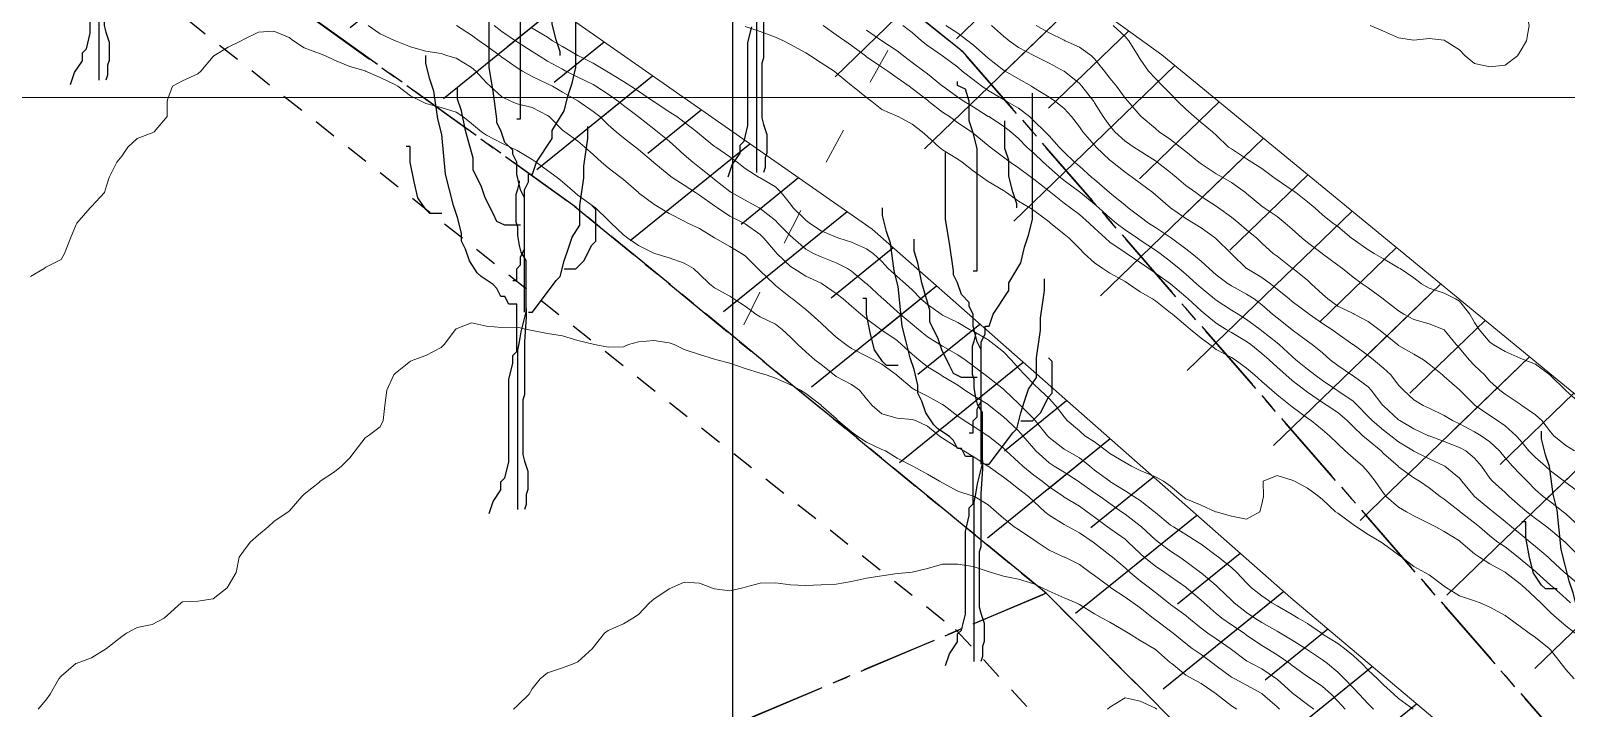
# Model space of a CAD drawing. Header units: centimetres. Extents: x 0 to 642158, y -847 to 649707.
# Drawn here: x 616807.8 to 616858.3, y 621167.3 to 621189.6 of the extents above; entities that cross this region are included whole.
import ezdxf

# ---------------------------------------------------------------- set-up
doc = ezdxf.new("R2010")
doc.units = ezdxf.units.CM
doc.header["$MEASUREMENT"] = 0
for name, pattern in [('ACAD_ISO03W100', [30, 12, -18]), ('CENTERX2', [4, 2.5, -0.5, 0.5, -0.5]), ('JIS_02_0.7', [1.35, 0.75, -0.6])]:
    doc.linetypes.add(name, pattern=pattern)
for name, color, linetype, lineweight in [('MEV_flux_V', 7, 'Continuous', 15), ('MEV_grille', 254, 'Continuous', 9), ('MEV_schema paysager_V', 7, 'Continuous', 20), ('MEV_vegetal_V', 7, 'Continuous', 25), ('WAL_parcellaire agricole', 7, 'JIS_02_0.7', 25), ('WAL_topographie 0.5', 253, 'Continuous', 20)]:
    doc.layers.add(name, color=color, linetype=linetype, lineweight=lineweight)
doc.layers.add('MEV_schema paysager_Ha', color=7, linetype='Continuous', lineweight=25, transparency=0.13)
doc.layers.add('SPW_parcellaire cadastral', color=7, linetype='CENTERX2', lineweight=25, true_color=0xff0542)
picture_1 = doc.add_image_def('image2.png', size_in_pixel=(6614, 11023))

# ---------------------------------------------------------------- blocks, each defined once
blk = doc.blocks.new('legende vegetal')
at = {"layer": 'MEV_vegetal_V'}
for points in [[(616808.965, 621187.619), (616809.095, 621188.008), (616809.355, 621188.398), (616809.355, 621188.658), (616809.484, 621188.788), (616809.615, 621189.307), (616809.615, 621192.035)], [(616830.599, 621184.58), (616830.729, 621184.97), (616830.989, 621185.36), (616830.989, 621185.62), (616831.118, 621185.749), (616831.249, 621186.269), (616831.249, 621188.996), (616831.379, 621189.516)], [(616809.908, 621187.754), (616809.908, 621192.995), (616809.963, 621193.269), (616810.018, 621193.596), (616810.182, 621194.251), (616810.182, 621195.944), (616810.018, 621196.216), (616809.963, 621196.435), (616809.908, 621196.763), (616809.908, 621197.036), (616809.854, 621197.199), (616809.854, 621198.127), (616809.908, 621198.292), (616809.963, 621198.51), (616809.963, 621198.564)], [(616831.542, 621184.716), (616831.542, 621189.957), (616831.597, 621190.23), (616831.652, 621190.558), (616831.816, 621191.213), (616831.816, 621192.905), (616831.652, 621193.178), (616831.597, 621193.397), (616831.542, 621193.724), (616831.542, 621193.997), (616831.488, 621194.161), (616831.488, 621195.089), (616831.542, 621195.253), (616831.597, 621195.471), (616831.597, 621195.526)], [(616810.182, 621194.36), (616810.182, 621194.087), (616810.127, 621193.269), (616810.127, 621191.521), (616810.072, 621191.358), (616810.072, 621189.556), (616810.127, 621189.337), (616810.182, 621189.174), (616810.236, 621189.01), (616810.236, 621188.409), (616810.182, 621188.246), (616810.182, 621187.918), (616810.127, 621187.754)], [(616823.641, 621186.488), (616823.771, 621186.488), (616823.771, 621190.514), (616823.641, 621191.033), (616823.512, 621191.423), (616823.512, 621192.072), (616823.382, 621192.462), (616823.122, 621192.592), (616823.122, 621192.722)], [(616823.512, 621181.163), (616823.641, 621181.163), (616823.641, 621181.552), (616823.771, 621181.682), (616823.771, 621181.942), (616823.902, 621182.202), (616823.902, 621184.15), (616824.031, 621184.409), (616824.031, 621184.669), (616824.161, 621184.669), (616824.291, 621185.059), (616824.811, 621185.838), (616824.811, 621186.098), (616825.201, 621186.747), (616825.331, 621187.267), (616825.46, 621187.657), (616825.59, 621188.176), (616825.59, 621192.332)], [(616825.071, 621188.566), (616825.071, 621188.695), (616824.941, 621189.085), (616824.811, 621189.605), (616824.811, 621190.124), (616824.681, 621190.514), (616824.681, 621191.423)], [(616831.816, 621191.322), (616831.816, 621191.049), (616831.761, 621190.23), (616831.761, 621188.483), (616831.706, 621188.319), (616831.706, 621186.517), (616831.761, 621186.299), (616831.816, 621186.135), (616831.87, 621185.972), (616831.87, 621185.371), (616831.816, 621185.207), (616831.816, 621184.879), (616831.761, 621184.716)], [(616823.902, 621180.123), (616823.902, 621183.89), (616823.771, 621184.15), (616823.641, 621184.669), (616823.641, 621185.059), (616823.512, 621185.319), (616823.512, 621185.449), (616823.252, 621185.708), (616823.122, 621186.098), (616822.992, 621186.358), (616822.992, 621186.488), (616822.862, 621187.397), (616822.732, 621188.176), (616822.732, 621190.384)], [(616822.732, 621173.499), (616822.862, 621173.889), (616823.122, 621174.279), (616823.122, 621174.539), (616823.252, 621174.668), (616823.382, 621175.188), (616823.382, 621177.915), (616823.512, 621178.435), (616823.512, 621178.695), (616823.641, 621178.825), (616823.641, 621180.383), (616823.382, 621180.383), (616823.252, 621180.643), (616823.122, 621180.643), (616822.992, 621180.903), (616822.862, 621181.033), (616822.472, 621181.292), (616822.342, 621181.422), (616822.083, 621181.812), (616821.952, 621182.202), (616821.822, 621182.461), (616821.822, 621182.721), (616821.693, 621183.24), (616821.563, 621183.63), (616821.433, 621184.15), (616821.303, 621184.669), (616821.173, 621185.968), (616821.043, 621186.488), (616820.913, 621187.397), (616820.783, 621187.786), (616820.653, 621188.306), (616820.653, 621188.566)], [(616838.66, 621181.483), (616838.79, 621181.483), (616838.79, 621185.51), (616838.66, 621186.029), (616838.53, 621186.419), (616838.53, 621187.068), (616838.4, 621187.458), (616838.141, 621187.587), (616838.141, 621187.718)], [(616823.771, 621182.981), (616823.252, 621182.981), (616822.992, 621183.111), (616822.862, 621183.37), (616822.602, 621183.89), (616822.472, 621184.28), (616822.212, 621184.799), (616822.212, 621185.189), (616821.952, 621186.098), (616821.822, 621186.747), (616821.693, 621187.137), (616821.693, 621187.527)], [(616838.53, 621176.158), (616838.66, 621176.158), (616838.66, 621176.548), (616838.79, 621176.677), (616838.79, 621176.937), (616838.92, 621177.197), (616838.92, 621179.145), (616839.05, 621179.405), (616839.05, 621179.665), (616839.18, 621179.665), (616839.31, 621180.055), (616839.83, 621180.834), (616839.83, 621181.094), (616840.219, 621181.743), (616840.349, 621182.262), (616840.479, 621182.652), (616840.609, 621183.172), (616840.609, 621187.328)], [(616824.031, 621180.123), (616824.161, 621180.123), (616824.941, 621181.163), (616825.071, 621181.292), (616825.201, 621181.812), (616825.331, 621182.202), (616825.46, 621182.591), (616825.721, 621182.981), (616825.721, 621183.63), (616825.85, 621184.539), (616825.85, 621184.929), (616825.98, 621185.838), (616825.98, 621186.228)], [(616840.089, 621183.561), (616840.089, 621183.691), (616839.96, 621184.081), (616839.83, 621184.6), (616839.83, 621185.12), (616839.7, 621185.51), (616839.7, 621186.419)], [(616821.173, 621183.37), (616820.783, 621183.37), (616820.653, 621183.5), (616820.393, 621183.89), (616820.264, 621184.409), (616820.133, 621185.059), (616820.133, 621185.578), (616820.003, 621185.578)], [(616838.92, 621175.119), (616838.92, 621178.886), (616838.79, 621179.145), (616838.66, 621179.665), (616838.66, 621180.055), (616838.53, 621180.314), (616838.53, 621180.444), (616838.27, 621180.704), (616838.141, 621181.094), (616838.011, 621181.353), (616838.011, 621181.483), (616837.881, 621182.392), (616837.751, 621183.172), (616837.751, 621185.38)], [(616823.675, 621173.635), (616823.675, 621178.876), (616823.73, 621179.149), (616823.785, 621179.477), (616823.949, 621180.132), (616823.949, 621181.824), (616823.785, 621182.097), (616823.73, 621182.316), (616823.675, 621182.643), (616823.675, 621182.916), (616823.621, 621183.08), (616823.621, 621184.008), (616823.675, 621184.172), (616823.73, 621184.39), (616823.73, 621184.445)], [(616825.201, 621181.552), (616825.59, 621181.552), (616825.721, 621181.682), (616825.85, 621181.812), (616826.11, 621182.332), (616826.24, 621182.461), (616826.24, 621183.5), (616826.11, 621183.63)], [(616837.751, 621168.495), (616837.881, 621168.885), (616838.141, 621169.274), (616838.141, 621169.534), (616838.27, 621169.664), (616838.4, 621170.183), (616838.4, 621172.911), (616838.53, 621173.431), (616838.53, 621173.69), (616838.66, 621173.82), (616838.66, 621175.379), (616838.4, 621175.379), (616838.27, 621175.638), (616838.141, 621175.638), (616838.011, 621175.898), (616837.881, 621176.028), (616837.491, 621176.288), (616837.361, 621176.418), (616837.101, 621176.807), (616836.971, 621177.197), (616836.841, 621177.457), (616836.841, 621177.717), (616836.711, 621178.236), (616836.581, 621178.626), (616836.451, 621179.145), (616836.322, 621179.665), (616836.192, 621180.963), (616836.061, 621181.483), (616835.932, 621182.392), (616835.802, 621182.782), (616835.672, 621183.301), (616835.672, 621183.561)], [(616838.79, 621177.976), (616838.27, 621177.976), (616838.011, 621178.106), (616837.881, 621178.366), (616837.621, 621178.886), (616837.491, 621179.275), (616837.231, 621179.795), (616837.231, 621180.184), (616836.971, 621181.094), (616836.841, 621181.743), (616836.711, 621182.132), (616836.711, 621182.522)], [(616839.05, 621175.119), (616839.18, 621175.119), (616839.96, 621176.158), (616840.089, 621176.288), (616840.219, 621176.807), (616840.349, 621177.197), (616840.479, 621177.587), (616840.739, 621177.976), (616840.739, 621178.626), (616840.869, 621179.535), (616840.869, 621179.925), (616840.999, 621180.834), (616840.999, 621181.224)], [(616823.949, 621180.241), (616823.949, 621179.968), (616823.894, 621179.149), (616823.894, 621177.402), (616823.839, 621177.238), (616823.839, 621175.436), (616823.894, 621175.218), (616823.949, 621175.054), (616824.003, 621174.891), (616824.003, 621174.29), (616823.949, 621174.126), (616823.949, 621173.798), (616823.894, 621173.635)], [(616836.192, 621178.366), (616835.802, 621178.366), (616835.672, 621178.496), (616835.412, 621178.886), (616835.282, 621179.405), (616835.152, 621180.055), (616835.152, 621180.574), (616835.022, 621180.574)], [(616838.694, 621168.63), (616838.694, 621173.872), (616838.749, 621174.145), (616838.803, 621174.472), (616838.968, 621175.128), (616838.968, 621176.82), (616838.803, 621177.093), (616838.749, 621177.311), (616838.694, 621177.639), (616838.694, 621177.912), (616838.639, 621178.076), (616838.639, 621179.004), (616838.694, 621179.168), (616838.749, 621179.386), (616838.749, 621179.44)], [(616840.219, 621176.548), (616840.609, 621176.548), (616840.739, 621176.677), (616840.869, 621176.807), (616841.129, 621177.327), (616841.259, 621177.457), (616841.259, 621178.496), (616841.129, 621178.626)], [(616860.339, 621166.469), (616860.339, 621168.028), (616860.079, 621168.028), (616859.949, 621168.288), (616859.819, 621168.288), (616859.689, 621168.548), (616859.56, 621168.677), (616859.17, 621168.937), (616859.04, 621169.067), (616858.78, 621169.456), (616858.65, 621169.846), (616858.52, 621170.106), (616858.52, 621170.366), (616858.39, 621170.885), (616858.26, 621171.275), (616858.13, 621171.794), (616858, 621172.314), (616857.87, 621173.613), (616857.74, 621174.132), (616857.611, 621175.041), (616857.48, 621175.431), (616857.351, 621175.951), (616857.351, 621176.21)], [(616838.968, 621175.237), (616838.968, 621174.963), (616838.913, 621174.145), (616838.913, 621172.398), (616838.858, 621172.234), (616838.858, 621170.432), (616838.913, 621170.214), (616838.968, 621170.05), (616839.022, 621169.886), (616839.022, 621169.285), (616838.968, 621169.122), (616838.968, 621168.794), (616838.913, 621168.63)], [(616857.87, 621171.015), (616857.48, 621171.015), (616857.351, 621171.145), (616857.091, 621171.535), (616856.961, 621172.054), (616856.831, 621172.704), (616856.831, 621173.223), (616856.701, 621173.223)]]:
    blk.add_lwpolyline(points, dxfattribs=at)
blk = doc.blocks.new('*U114')
at = {"layer": 'MEV_grille', "transparency": 33554687}
blk.add_lwpolyline([(-1338.461, 0), (1338.461, 0)], dxfattribs=at)
blk = doc.blocks.new('*U115')
at = {"layer": 'MEV_grille', "color": 0, "linetype": 'ByBlock', "lineweight": -2, "transparency": 16777216}
blk.add_blockref('*U114', (0, -1200), dxfattribs=at)

msp = doc.modelspace()

# ---------------------------------------------------------------- hatches: boundary and pattern name
at = {"layer": 'MEV_schema paysager_Ha', "transparency": 33554687}
h = msp.add_hatch(dxfattribs=at)
h.set_pattern_fill('ANSI31', color=60, scale=30, angle=359)
h.paths.add_polyline_path([(616757.324, 621259.849), (616760.155, 621257.242), (616760.982, 621256.726), (616761.085, 621254.97), (616761.292, 621252.904), (616762.739, 621251.355), (616766.252, 621247.429), (616776.276, 621240.095), (616803.635, 621221.386), (616814.775, 621210.573), (616832.211, 621197.985), (616844.965, 621188.786), (616864.899, 621172.406), (616872.703, 621166.356), (616874.496, 621164.947), (616886.002, 621150.276), (616883.932, 621149.958), (616881.224, 621149.639), (616872.465, 621156.485), (616855.742, 621169.779), (616840.293, 621183.152), (616825.694, 621194.945), (616802.145, 621212.096), (616783.054, 621227.818), (616772.886, 621235.766), (616764.994, 621244.141), (616758.559, 621250.209), (616756.434, 621253.911), (616755.706, 621255.731), (616755.584, 621257.613), (616755.706, 621258.644), (616756.92, 621259.615)])
h = msp.add_hatch(dxfattribs=at)
h.set_pattern_fill('ANSI31', color=60, scale=15, angle=359)
h.paths.add_polyline_path([(616757.324, 621259.849), (616760.155, 621257.242), (616760.982, 621256.726), (616761.085, 621254.97), (616761.292, 621252.904), (616762.739, 621251.355), (616766.252, 621247.429), (616776.276, 621240.095), (616803.635, 621221.386), (616814.775, 621210.573), (616832.211, 621197.985), (616844.965, 621188.786), (616864.899, 621172.406), (616872.703, 621166.356), (616874.496, 621164.947), (616886.002, 621150.276), (616883.932, 621149.958), (616881.75, 621152.337), (616874.75, 621159.908), (616858.874, 621173.092), (616842.557, 621186.029), (616828, 621196.997), (616806.346, 621214.81), (616786.102, 621230.091), (616775.767, 621237.806), (616766.25, 621245.564), (616760.173, 621251.167), (616760.132, 621253.928), (616759.25, 621255.916), (616756.75, 621257.606), (616755.706, 621258.644), (616756.92, 621259.615)])
h = msp.add_hatch(dxfattribs=at)
h.set_pattern_fill('ANSI31', color=60, scale=30, angle=354)
h.paths.add_polyline_path([(616763.793, 621237.399), (616780.361, 621223.636), (616806.73, 621203.109), (616835.432, 621183.048), (616849.2, 621170.918), (616860.426, 621161.465), (616877.021, 621145.92), (616895.432, 621126.667), (616906.244, 621113.266), (616915.551, 621100.874), (616925.104, 621088.577), (616933.769, 621076.473), (616936.099, 621075.05), (616937.977, 621072.979), (616937.912, 621070.973), (616937.135, 621069.225), (616936.358, 621067.608), (616937.135, 621064.501), (616940.76, 621060.683), (616945.227, 621056.8), (616947.105, 621052.206), (616962.41, 621024.728), (616974.109, 620995.255), (616988.613, 620964.831), (617000.873, 620934.818), (616994.034, 620945.287), (616980.56, 620976.65), (616967.841, 621003.399), (616952.474, 621032.764), (616936.299, 621056.62), (616930.996, 621060.508), (616927.549, 621064.307), (616925.604, 621066.074), (616925.516, 621067.841), (616925.125, 621068.86), (616924.852, 621069.499), (616924.487, 621070.183), (616924.304, 621071.324), (616923.391, 621073.103), (616922.341, 621073.925), (616921.096, 621075.97), (616919.417, 621078.356), (616911.722, 621092.304), (616907.214, 621097.272), (616901.665, 621105.707), (616893.69, 621116.453), (616882.131, 621129.394), (616872.652, 621139.563), (616858.571, 621155.492), (616844.444, 621168.426), (616830.582, 621180.304), (616816.719, 621190.861), (616800.357, 621202.226), (616786.054, 621214.304), (616772.55, 621226.115), (616757.239, 621240.336), (616751.019, 621247.072), (616746.267, 621252.771), (616748.773, 621253.031), (616755.597, 621245.259), (616761.904, 621239.386)])
h = msp.add_hatch(dxfattribs=at)
h.set_pattern_fill('ANSI31', color=60, scale=15, angle=354)
h.paths.add_polyline_path([(616763.793, 621237.399), (616780.361, 621223.636), (616806.73, 621203.109), (616835.432, 621183.048), (616849.2, 621170.918), (616860.426, 621161.465), (616877.021, 621145.92), (616895.432, 621126.667), (616906.244, 621113.266), (616915.551, 621100.874), (616925.104, 621088.577), (616933.769, 621076.473), (616936.099, 621075.05), (616937.977, 621072.979), (616937.912, 621070.973), (616937.135, 621069.225), (616936.358, 621067.608), (616937.135, 621064.501), (616940.76, 621060.683), (616945.227, 621056.8), (616947.105, 621052.206), (616962.41, 621024.728), (616974.109, 620995.255), (616988.613, 620964.831), (617000.873, 620934.818), (616995.278, 620946.197), (616981.322, 620977.591), (616968.949, 621004.724), (616954.95, 621033.47), (616939.273, 621058.598), (616934.212, 621062.775), (616932.292, 621066.548), (616932.356, 621068.019), (616932.484, 621070.385), (616932.676, 621072.303), (616931.333, 621074.286), (616929.926, 621075.948), (616928.134, 621077.547), (616926.215, 621078.186), (616923.976, 621080.872), (616915.079, 621094.601), (616910.377, 621100.394), (616904.363, 621108.155), (616896.709, 621119.194), (616884.982, 621132.444), (616875.303, 621142.281), (616859.978, 621158.245), (616846.267, 621170.017), (616832.7, 621182.018), (616818.337, 621192.934), (616802.115, 621203.987), (616787.085, 621215.761), (616773.725, 621227.447), (616758.184, 621241.318), (616751.756, 621248.212), (616746.267, 621252.771), (616748.773, 621253.031), (616755.597, 621245.259), (616761.904, 621239.386)])

# ---------------------------------------------------------------- linework, layer by layer
at = {"layer": 'MEV_flux_V', "color": 30, "linetype": 'ACAD_ISO03W100', "ltscale": 0.1}
msp.add_lwpolyline([(616830.983, 621179.418, -0.156904), (616888.687, 621240.95, -0.178609)], format="xyb", dxfattribs=at)
at = {"layer": 'MEV_schema paysager_V', "color": 60}
for points in [[(616757.378, 621259.89), (616759.489, 621257.843), (616761.096, 621255.734), (616761.292, 621252.904), (616762.739, 621251.355), (616766.252, 621247.429), (616776.276, 621240.095), (616803.635, 621221.386), (616814.775, 621210.573), (616832.211, 621197.985), (616844.965, 621188.786), (616864.899, 621172.406), (616872.703, 621166.356), (616874.097, 621165.6), (616885.131, 621151.31)], [(616748.773, 621253.031), (616755.597, 621245.259), (616761.904, 621239.386), (616763.793, 621237.399), (616780.361, 621223.636), (616806.73, 621203.109), (616835.432, 621183.048), (616849.2, 621170.918), (616860.426, 621161.465), (616877.021, 621145.92), (616895.432, 621126.667), (616906.244, 621113.266)]]:
    msp.add_lwpolyline(points, dxfattribs=at)
at = {"layer": 'MEV_vegetal_V'}
msp.add_lwpolyline([(616851.615, 621181.004), (616851.615, 621181.004)], dxfattribs=at)
at = {"layer": 'SPW_parcellaire cadastral'}
for points in [[(616718.835, 621287.856), (616753.119, 621246.609), (616783.079, 621216.904), (616803.88, 621199.445), (616825.651, 621183.795), (616841.151, 621171.07), (616772.42, 621142.06), (616722.671, 621121.06), (616716.437, 621128.668)], [(616759.547, 621253.317), (616769.052, 621263.236), (616807.471, 621257.591), (616853.21, 621251.95), (616855.188, 621236.398), (616860.014, 621211.506), (616871.754, 621169.863), (616875.83, 621158.333), (616880.257, 621148.971), (616874.289, 621147.611), (616838.405, 621188.897), (616792.367, 621225.886), (616769.031, 621243.825), (616759.547, 621253.317)], [(617069.693, 620775.462), (617042.312, 620836.61), (617036.267, 620850.114), (617034.006, 620855.163), (617017.558, 620891.904), (616974.006, 620989.185), (616961.91, 621014.447), (616950.392, 621034.719), (616936.965, 621054.591), (616923.841, 621069.865), (616923.568, 621072.35), (616921.936, 621074.869), (616902.276, 621105.214), (616875.163, 621136.929), (616841.151, 621171.07), (616825.651, 621183.795), (616803.88, 621199.445), (616783.079, 621216.904), (616753.119, 621246.609), (616755.27, 621248.854), (616758.203, 621251.915), (616759.547, 621253.317)], [(616759.547, 621253.317), (616769.031, 621243.825), (616792.367, 621225.886), (616838.405, 621188.897), (616874.289, 621147.611), (616880.257, 621148.971), (616875.83, 621158.333), (616871.754, 621169.863), (616860.014, 621211.506), (616855.188, 621236.398), (616853.21, 621251.95), (616866.215, 621247.765), (616874.077, 621241.92), (616881.234, 621232.553), (616885.867, 621223.79), (616890.69, 621210.508), (616901.351, 621171.858)], [(616847.565, 621061.691), (616772.42, 621142.06), (616841.151, 621171.07), (616875.163, 621136.929), (616902.276, 621105.214), (616921.936, 621074.869), (616923.568, 621072.35), (616896.517, 621069.531), (616879.69, 621063.677), (616847.565, 621061.691)]]:
    msp.add_lwpolyline(points, dxfattribs=at)
at = {"layer": 'WAL_parcellaire agricole'}
msp.add_lwpolyline([(616729.279, 621214.505), (616755.498, 621243.526), (616799.169, 621200.865), (616838.173, 621169.87), (616922.849, 621078.881), (616887.651, 621066.277), (616828.245, 621125.169), (616732.293, 621211.325), (616729.279, 621214.505)], dxfattribs=at)
at = {"layer": 'WAL_topographie 0.5'}
for points in [[(616858.521, 621191.75), (616858.25, 621191.841), (616857.75, 621192.112), (616857.337, 621192.25), (616857.25, 621192.269), (616857.159, 621192.25), (616856.75, 621191.96), (616856.588, 621191.75), (616856.5, 621191.25), (616856.655, 621190.75), (616856.75, 621190.621), (616856.924, 621190.25), (616857.046, 621189.75), (616856.953, 621189.25), (616856.75, 621188.894), (616856.662, 621188.75)], [(616850.996, 621167.25), (616850.75, 621167.516), (616850.526, 621167.75), (616850.25, 621168.001), (616849.869, 621168.25), (616849.75, 621168.327), (616849.25, 621168.684), (616849.167, 621168.75), (616848.75, 621169.04), (616848.412, 621169.25), (616848.25, 621169.348), (616847.75, 621169.688), (616847.667, 621169.75), (616847.25, 621170.029), (616846.934, 621170.25), (616846.75, 621170.402), (616846.348, 621170.75), (616846.25, 621170.839), (616845.77, 621171.25), (616845.75, 621171.266), (616845.25, 621171.623), (616845.061, 621171.75), (616844.75, 621171.955), (616844.384, 621172.25), (616844.25, 621172.372), (616843.856, 621172.75), (616843.75, 621172.842), (616843.25, 621173.199), (616843.178, 621173.25), (616842.75, 621173.573), (616842.509, 621173.75), (616842.25, 621173.929), (616841.75, 621174.234), (616841.728, 621174.25), (616841.25, 621174.566), (616841.02, 621174.75), (616840.75, 621174.954), (616840.384, 621175.25), (616840.25, 621175.385), (616839.845, 621175.75), (616839.75, 621175.84), (616839.25, 621176.244), (616839.24, 621176.25), (616838.75, 621176.57), (616838.458, 621176.75), (616838.25, 621176.89), (616837.798, 621177.25), (616837.75, 621177.282), (616837.25, 621177.55), (616836.854, 621177.75), (616836.75, 621177.82), (616836.25, 621178.234), (616836.232, 621178.25), (616835.75, 621178.606), (616835.49, 621178.75), (616835.25, 621178.868), (616834.75, 621179.117), (616834.566, 621179.25), (616834.25, 621179.497), (616833.976, 621179.75), (616833.75, 621179.954), (616833.43, 621180.25), (616833.25, 621180.404), (616832.814, 621180.75), (616832.75, 621180.794), (616832.25, 621181.197), (616832.193, 621181.25), (616831.75, 621181.676), (616831.675, 621181.75), (616831.25, 621182.17), (616831.131, 621182.25), (616830.75, 621182.478), (616830.268, 621182.75), (616830.25, 621182.76), (616829.75, 621183.065), (616829.365, 621183.25), (616829.25, 621183.308), (616828.75, 621183.559), (616828.447, 621183.75), (616828.25, 621183.871), (616827.75, 621184.244), (616827.744, 621184.25), (616827.25, 621184.683), (616827.164, 621184.75), (616826.75, 621185.07), (616826.533, 621185.25), (616826.25, 621185.505), (616825.98, 621185.75), (616825.75, 621185.941), (616825.323, 621186.25), (616825.25, 621186.309), (616824.805, 621186.75), (616824.75, 621186.793), (616824.25, 621187.048), (616823.75, 621187.176), (616823.569, 621187.25), (616823.25, 621187.4), (616822.87, 621187.75), (616822.75, 621187.868), (616822.394, 621188.25), (616822.25, 621188.373), (616821.75, 621188.67), (616821.476, 621188.75), (616821.25, 621188.825), (616820.75, 621188.908), (616820.25, 621189.044), (616819.75, 621189.248), (616819.746, 621189.25), (616819.25, 621189.473), (616818.848, 621189.75)], [(616851.918, 621167.25), (616851.75, 621167.433), (616851.449, 621167.75), (616851.25, 621167.955), (616850.971, 621168.25), (616850.75, 621168.471), (616850.412, 621168.75), (616850.25, 621168.871), (616849.75, 621169.209), (616849.69, 621169.25), (616849.25, 621169.526), (616848.865, 621169.75), (616848.75, 621169.815), (616848.25, 621170.107), (616848.021, 621170.25), (616847.75, 621170.431), (616847.337, 621170.75), (616847.25, 621170.834), (616846.828, 621171.25), (616846.75, 621171.323), (616846.25, 621171.74), (616846.237, 621171.75), (616845.75, 621172.117), (616845.55, 621172.25), (616845.25, 621172.452), (616844.848, 621172.75), (616844.75, 621172.825), (616844.29, 621173.25), (616844.25, 621173.285), (616843.75, 621173.668), (616843.636, 621173.75), (616843.25, 621174.018), (616842.932, 621174.25), (616842.75, 621174.371), (616842.25, 621174.721), (616842.206, 621174.75), (616841.75, 621175.051), (616841.421, 621175.25), (616841.25, 621175.355), (616840.817, 621175.75), (616840.75, 621175.825), (616840.392, 621176.25), (616840.25, 621176.413), (616839.882, 621176.75), (616839.75, 621176.872), (616839.285, 621177.25), (616839.25, 621177.277), (616838.75, 621177.575), (616838.483, 621177.75), (616838.25, 621177.91), (616837.75, 621178.215), (616837.689, 621178.25), (616837.25, 621178.52), (616836.966, 621178.75), (616836.75, 621178.931), (616836.4, 621179.25), (616836.25, 621179.38), (616835.75, 621179.729), (616835.717, 621179.75), (616835.25, 621180.096), (616835.063, 621180.25), (616834.75, 621180.519), (616834.48, 621180.75), (616834.25, 621180.928), (616833.79, 621181.25), (616833.75, 621181.27), (616833.25, 621181.502), (616832.854, 621181.75), (616832.75, 621181.821), (616832.293, 621182.25), (616832.25, 621182.298), (616831.873, 621182.75), (616831.75, 621182.87), (616831.25, 621183.227), (616831.21, 621183.25), (616830.75, 621183.478), (616830.34, 621183.75), (616830.25, 621183.811), (616829.75, 621184.164), (616829.618, 621184.25), (616829.25, 621184.501), (616828.858, 621184.75), (616828.75, 621184.829), (616828.25, 621185.241), (616828.24, 621185.25), (616827.75, 621185.664), (616827.643, 621185.75), (616827.25, 621186.05), (616827.007, 621186.25), (616826.75, 621186.478), (616826.469, 621186.75), (616826.25, 621186.923), (616825.784, 621187.25), (616825.75, 621187.268), (616825.25, 621187.556), (616824.916, 621187.75), (616824.75, 621187.834), (616824.25, 621188.07), (616823.934, 621188.25), (616823.75, 621188.361), (616823.25, 621188.706), (616823.198, 621188.75), (616822.75, 621189.077), (616822.508, 621189.25), (616822.25, 621189.429), (616821.762, 621189.75)], [(616853.225, 621167.25), (616852.75, 621167.606), (616852.597, 621167.75), (616852.25, 621168.058), (616852.053, 621168.25), (616851.75, 621168.534), (616851.541, 621168.75), (616851.25, 621169.022), (616850.968, 621169.25), (616850.75, 621169.412), (616850.25, 621169.723), (616850.209, 621169.75), (616849.75, 621170.071), (616849.441, 621170.25), (616849.25, 621170.371), (616848.75, 621170.65), (616848.578, 621170.75), (616848.25, 621170.979), (616847.905, 621171.25), (616847.75, 621171.406), (616847.429, 621171.75), (616847.25, 621171.912), (616846.82, 621172.25), (616846.75, 621172.304), (616846.25, 621172.677), (616846.143, 621172.75), (616845.75, 621172.996), (616845.341, 621173.25), (616845.25, 621173.311), (616844.75, 621173.726), (616844.722, 621173.75), (616844.25, 621174.114), (616844.043, 621174.25), (616843.75, 621174.435), (616843.25, 621174.749), (616843.249, 621174.75), (616842.75, 621175.122), (616842.592, 621175.25), (616842.25, 621175.518), (616841.844, 621175.75), (616841.75, 621175.807), (616841.25, 621176.188), (616841.195, 621176.25), (616840.797, 621176.75), (616840.75, 621176.803), (616840.312, 621177.25), (616840.25, 621177.309), (616839.784, 621177.75), (616839.75, 621177.784), (616839.25, 621178.181), (616839.146, 621178.25), (616838.75, 621178.551), (616838.486, 621178.75), (616838.25, 621178.917), (616837.75, 621179.193), (616837.659, 621179.25), (616837.25, 621179.505), (616836.96, 621179.75), (616836.75, 621179.919), (616836.35, 621180.25), (616836.25, 621180.341), (616835.792, 621180.75), (616835.75, 621180.788), (616835.251, 621181.25), (616835.25, 621181.251), (616834.75, 621181.666), (616834.618, 621181.75), (616834.25, 621181.941), (616833.75, 621182.134), (616833.506, 621182.25), (616833.25, 621182.39), (616832.836, 621182.75), (616832.75, 621182.825), (616832.33, 621183.25), (616832.25, 621183.328), (616831.75, 621183.731), (616831.716, 621183.75), (616831.25, 621184.005), (616830.802, 621184.25), (616830.75, 621184.285), (616830.25, 621184.684), (616830.166, 621184.75), (616829.75, 621185.079), (616829.53, 621185.25), (616829.25, 621185.497), (616828.971, 621185.75), (616828.75, 621185.946), (616828.375, 621186.25), (616828.25, 621186.346), (616827.75, 621186.741), (616827.739, 621186.75), (616827.25, 621187.116), (616827.092, 621187.25), (616826.75, 621187.495), (616826.346, 621187.75), (616826.25, 621187.804), (616825.75, 621188.047), (616825.36, 621188.25), (616825.25, 621188.308), (616824.75, 621188.579), (616824.478, 621188.75), (616824.25, 621188.897), (616823.75, 621189.216), (616823.699, 621189.25), (616823.25, 621189.55), (616822.995, 621189.75)], [(616858.556, 621169.75), (616858.25, 621169.993), (616857.955, 621170.25), (616857.75, 621170.436), (616857.425, 621170.75), (616857.25, 621170.917), (616856.899, 621171.25), (616856.75, 621171.38), (616856.26, 621171.75), (616856.25, 621171.758), (616855.75, 621172.036), (616855.412, 621172.25), (616855.25, 621172.364), (616854.801, 621172.75), (616854.75, 621172.791), (616854.25, 621173.096), (616853.979, 621173.25), (616853.75, 621173.367), (616853.25, 621173.618), (616853.011, 621173.75), (616852.75, 621173.905), (616852.344, 621174.25), (616852.25, 621174.356), (616851.976, 621174.75), (616851.75, 621175.056), (616851.567, 621175.25), (616851.25, 621175.528), (616850.996, 621175.75), (616850.75, 621175.982), (616850.475, 621176.25), (616850.25, 621176.442), (616849.868, 621176.75), (616849.75, 621176.824), (616849.25, 621177.199), (616849.189, 621177.25), (616848.75, 621177.598), (616848.576, 621177.75), (616848.25, 621178.035), (616848.011, 621178.25), (616847.75, 621178.477), (616847.375, 621178.75), (616847.25, 621178.821), (616846.75, 621179.09), (616846.542, 621179.25), (616846.25, 621179.457), (616845.904, 621179.75), (616845.75, 621179.878), (616845.306, 621180.25), (616845.25, 621180.3), (616844.75, 621180.686), (616844.656, 621180.75), (616844.25, 621180.991), (616843.867, 621181.25), (616843.75, 621181.326), (616843.25, 621181.604), (616843.024, 621181.75), (616842.75, 621181.94), (616842.41, 621182.25), (616842.25, 621182.413), (616841.913, 621182.75), (616841.75, 621182.883), (616841.298, 621183.25), (616841.25, 621183.285), (616840.75, 621183.664), (616840.619, 621183.75), (616840.25, 621183.964), (616839.855, 621184.25), (616839.75, 621184.316), (616839.25, 621184.614), (616839.056, 621184.75), (616838.75, 621184.971), (616838.39, 621185.25), (616838.25, 621185.346), (616837.75, 621185.66), (616837.637, 621185.75), (616837.25, 621186.101), (616837.079, 621186.25), (616836.75, 621186.499), (616836.291, 621186.75), (616836.25, 621186.77), (616835.75, 621186.983), (616835.42, 621187.25), (616835.25, 621187.378), (616834.786, 621187.75), (616834.75, 621187.775), (616834.25, 621188.196), (616834.184, 621188.25), (616833.75, 621188.522), (616833.406, 621188.75), (616833.25, 621188.845), (616832.75, 621189.123), (616832.517, 621189.25), (616832.25, 621189.363), (616831.75, 621189.555), (616831.25, 621189.717)], [(616858.404, 621170.75), (616858.25, 621170.889), (616857.851, 621171.25), (616857.75, 621171.336), (616857.281, 621171.75), (616857.25, 621171.778), (616856.75, 621172.201), (616856.685, 621172.25), (616856.25, 621172.589), (616856.016, 621172.75), (616855.75, 621172.952), (616855.406, 621173.25), (616855.25, 621173.382), (616854.777, 621173.75), (616854.75, 621173.773), (616854.25, 621174.162), (616854.119, 621174.25), (616853.75, 621174.531), (616853.433, 621174.75), (616853.25, 621174.862), (616852.75, 621175.229), (616852.73, 621175.25), (616852.25, 621175.67), (616852.17, 621175.75), (616851.75, 621176.1), (616851.577, 621176.25), (616851.25, 621176.557), (616851.054, 621176.75), (616850.75, 621177.011), (616850.402, 621177.25), (616850.25, 621177.344), (616849.75, 621177.684), (616849.664, 621177.75), (616849.25, 621178.07), (616849.041, 621178.25), (616848.75, 621178.509), (616848.488, 621178.75), (616848.25, 621178.961), (616847.884, 621179.25), (616847.75, 621179.348), (616847.25, 621179.644), (616847.079, 621179.75), (616846.75, 621179.957), (616846.381, 621180.25), (616846.25, 621180.357), (616845.823, 621180.75), (616845.75, 621180.816), (616845.25, 621181.249), (616845.249, 621181.25), (616844.75, 621181.599), (616844.537, 621181.75), (616844.25, 621181.95), (616843.797, 621182.25), (616843.75, 621182.279), (616843.25, 621182.62), (616843.105, 621182.75), (616842.75, 621183.077), (616842.57, 621183.25), (616842.25, 621183.525), (616841.955, 621183.75), (616841.75, 621183.899), (616841.31, 621184.25), (616841.25, 621184.298), (616840.75, 621184.691), (616840.669, 621184.75), (616840.25, 621185.064), (616839.974, 621185.25), (616839.75, 621185.417), (616839.317, 621185.75), (616839.25, 621185.802), (616838.75, 621186.212), (616838.699, 621186.25), (616838.25, 621186.548), (616837.971, 621186.75), (616837.75, 621186.896), (616837.3, 621187.25), (616837.25, 621187.291), (616836.75, 621187.677), (616836.647, 621187.75), (616836.25, 621188.026), (616835.945, 621188.25), (616835.75, 621188.384), (616835.25, 621188.723), (616835.216, 621188.75), (616834.75, 621189.095), (616834.53, 621189.25), (616834.25, 621189.44), (616833.818, 621189.75)], [(616858.721, 621172.25), (616858.25, 621172.728), (616858.227, 621172.75), (616857.75, 621173.154), (616857.628, 621173.25), (616857.25, 621173.531), (616856.971, 621173.75), (616856.75, 621173.931), (616856.387, 621174.25), (616856.25, 621174.385), (616855.839, 621174.75), (616855.75, 621174.854), (616855.477, 621175.25), (616855.25, 621175.514), (616854.961, 621175.75), (616854.75, 621175.864), (616854.25, 621176.062), (616853.75, 621176.244), (616853.736, 621176.25), (616853.25, 621176.481), (616852.787, 621176.75), (616852.75, 621176.775), (616852.25, 621177.235), (616852.235, 621177.25), (616851.849, 621177.75), (616851.75, 621177.855), (616851.25, 621178.219), (616851.199, 621178.25), (616850.75, 621178.556), (616850.501, 621178.75), (616850.25, 621178.975), (616849.909, 621179.25), (616849.75, 621179.365), (616849.25, 621179.74), (616849.238, 621179.75), (616848.75, 621180.131), (616848.602, 621180.25), (616848.25, 621180.561), (616847.995, 621180.75), (616847.75, 621180.911), (616847.25, 621181.181), (616847.141, 621181.25), (616846.75, 621181.548), (616846.513, 621181.75), (616846.25, 621181.992), (616845.946, 621182.25), (616845.75, 621182.405), (616845.281, 621182.75), (616845.25, 621182.771), (616844.75, 621183.104), (616844.52, 621183.25), (616844.25, 621183.453), (616843.857, 621183.75), (616843.75, 621183.838), (616843.25, 621184.243), (616843.241, 621184.25), (616842.75, 621184.68), (616842.663, 621184.75), (616842.25, 621185.119), (616842.088, 621185.25), (616841.75, 621185.585), (616841.584, 621185.75), (616841.25, 621186.115), (616841.125, 621186.25), (616840.75, 621186.615), (616840.61, 621186.75), (616840.25, 621187.024), (616839.864, 621187.25), (616839.75, 621187.314), (616839.25, 621187.61), (616839.037, 621187.75), (616838.75, 621187.976), (616838.396, 621188.25), (616838.25, 621188.375), (616837.75, 621188.747), (616837.746, 621188.75), (616837.25, 621189.092), (616837.058, 621189.25), (616836.75, 621189.521), (616836.443, 621189.75)], [(616858.707, 621173.25), (616858.25, 621173.682), (616858.166, 621173.75), (616857.75, 621174.07), (616857.502, 621174.25), (616857.25, 621174.469), (616856.977, 621174.75), (616856.75, 621174.984), (616856.495, 621175.25), (616856.25, 621175.524), (616856.063, 621175.75), (616855.75, 621176.054), (616855.47, 621176.25), (616855.25, 621176.38), (616854.75, 621176.639), (616854.517, 621176.75), (616854.25, 621176.914), (616853.75, 621177.16), (616853.552, 621177.25), (616853.25, 621177.433), (616852.905, 621177.75), (616852.75, 621177.917), (616852.494, 621178.25), (616852.25, 621178.479), (616851.922, 621178.75), (616851.75, 621178.892), (616851.25, 621179.249), (616851.248, 621179.25), (616850.75, 621179.604), (616850.556, 621179.75), (616850.25, 621179.945), (616849.811, 621180.25), (616849.75, 621180.298), (616849.25, 621180.666), (616849.148, 621180.75), (616848.75, 621181.075), (616848.531, 621181.25), (616848.25, 621181.453), (616847.757, 621181.75), (616847.75, 621181.756), (616847.25, 621182.237), (616847.237, 621182.25), (616846.75, 621182.734), (616846.731, 621182.75), (616846.25, 621183.095), (616846.002, 621183.25), (616845.75, 621183.4), (616845.25, 621183.749), (616845.248, 621183.75), (616844.75, 621184.177), (616844.659, 621184.25), (616844.25, 621184.558), (616843.993, 621184.75), (616843.75, 621184.918), (616843.334, 621185.25), (616843.25, 621185.316), (616842.803, 621185.75), (616842.75, 621185.808), (616842.365, 621186.25), (616842.25, 621186.412), (616841.986, 621186.75), (616841.75, 621187.023), (616841.467, 621187.25), (616841.25, 621187.393), (616840.75, 621187.702), (616840.668, 621187.75), (616840.25, 621187.993), (616839.803, 621188.25), (616839.75, 621188.282), (616839.25, 621188.671), (616839.161, 621188.75), (616838.75, 621189.111), (616838.574, 621189.25), (616838.25, 621189.493), (616837.857, 621189.75)], [(616858.75, 621174.335), (616858.25, 621174.71), (616858.197, 621174.75), (616857.75, 621175.099), (616857.583, 621175.25), (616857.25, 621175.534), (616857.038, 621175.75), (616856.75, 621176.099), (616856.619, 621176.25), (616856.25, 621176.575), (616855.998, 621176.75), (616855.75, 621176.912), (616855.269, 621177.25), (616855.25, 621177.269), (616854.758, 621177.75), (616854.75, 621177.759), (616854.25, 621178.203), (616854.188, 621178.25), (616853.75, 621178.608), (616853.569, 621178.75), (616853.25, 621178.939), (616852.75, 621179.224), (616852.718, 621179.25), (616852.25, 621179.62), (616852.095, 621179.75), (616851.75, 621180.012), (616851.288, 621180.25), (616851.25, 621180.269), (616850.75, 621180.514), (616850.419, 621180.75), (616850.25, 621180.909), (616849.878, 621181.25), (616849.75, 621181.371), (616849.27, 621181.75), (616849.25, 621181.766), (616848.75, 621182.155), (616848.622, 621182.25), (616848.25, 621182.587), (616848.089, 621182.75), (616847.75, 621183.031), (616847.496, 621183.25), (616847.25, 621183.442), (616846.829, 621183.75), (616846.75, 621183.805), (616846.25, 621184.127), (616846.074, 621184.25), (616845.75, 621184.488), (616845.444, 621184.75), (616845.25, 621184.91), (616844.812, 621185.25), (616844.75, 621185.294), (616844.25, 621185.611), (616844.036, 621185.75), (616843.75, 621185.947), (616843.411, 621186.25), (616843.25, 621186.445), (616843.033, 621186.75), (616842.75, 621187.209), (616842.723, 621187.25), (616842.329, 621187.75), (616842.25, 621187.838), (616841.75, 621188.244), (616841.74, 621188.25), (616841.25, 621188.513), (616840.774, 621188.75), (616840.75, 621188.761), (616840.25, 621189.03), (616839.937, 621189.25), (616839.75, 621189.403), (616839.353, 621189.75)], [(616858.537, 621175.75), (616858.25, 621175.929), (616857.855, 621176.25), (616857.75, 621176.374), (616857.463, 621176.75), (616857.25, 621176.941), (616856.804, 621177.25), (616856.75, 621177.285), (616856.25, 621177.614), (616856.076, 621177.75), (616855.75, 621178.05), (616855.579, 621178.25), (616855.25, 621178.557), (616855.067, 621178.75), (616854.75, 621179.127), (616854.644, 621179.25), (616854.25, 621179.739), (616854.23, 621179.75), (616853.75, 621179.932), (616853.25, 621180.07), (616852.925, 621180.25), (616852.75, 621180.363), (616852.25, 621180.744), (616852.242, 621180.75), (616851.75, 621181.118), (616851.546, 621181.25), (616851.25, 621181.47), (616850.906, 621181.75), (616850.75, 621181.859), (616850.25, 621182.237), (616850.234, 621182.25), (616849.75, 621182.61), (616849.578, 621182.75), (616849.25, 621183.043), (616849.014, 621183.25), (616848.75, 621183.464), (616848.328, 621183.75), (616848.25, 621183.805), (616847.75, 621184.222), (616847.715, 621184.25), (616847.25, 621184.581), (616846.963, 621184.75), (616846.75, 621184.868), (616846.25, 621185.193), (616846.174, 621185.25), (616845.75, 621185.601), (616845.562, 621185.75), (616845.25, 621185.995), (616844.878, 621186.25), (616844.75, 621186.358), (616844.286, 621186.75), (616844.25, 621186.785), (616843.851, 621187.25), (616843.75, 621187.362), (616843.464, 621187.75), (616843.25, 621188.022), (616843.072, 621188.25), (616842.75, 621188.648), (616842.643, 621188.75), (616842.25, 621189.032), (616841.781, 621189.25), (616841.75, 621189.264), (616841.25, 621189.512), (616840.831, 621189.75)], [(616858.75, 621177.287), (616858.25, 621177.743), (616858.242, 621177.75), (616857.75, 621178.228), (616857.722, 621178.25), (616857.25, 621178.605), (616856.878, 621178.75), (616856.75, 621178.8), (616856.25, 621179.026), (616855.856, 621179.25), (616855.75, 621179.326), (616855.398, 621179.75), (616855.25, 621179.974), (616855.093, 621180.25), (616854.75, 621180.679), (616854.619, 621180.75), (616854.25, 621180.937), (616853.75, 621181.104), (616853.507, 621181.25), (616853.25, 621181.447), (616852.799, 621181.75), (616852.75, 621181.779), (616852.25, 621182.067), (616851.945, 621182.25), (616851.75, 621182.37), (616851.25, 621182.717), (616851.204, 621182.75), (616850.75, 621183.131), (616850.582, 621183.25), (616850.25, 621183.519), (616849.994, 621183.75), (616849.75, 621183.952), (616849.371, 621184.25), (616849.25, 621184.331), (616848.75, 621184.667), (616848.64, 621184.75), (616848.25, 621185.041), (616847.924, 621185.25), (616847.75, 621185.367), (616847.25, 621185.686), (616847.157, 621185.75), (616846.75, 621186.139), (616846.626, 621186.25), (616846.25, 621186.56), (616846.021, 621186.75), (616845.75, 621186.998), (616845.489, 621187.25), (616845.25, 621187.498), (616844.988, 621187.75), (616844.75, 621188.006), (616844.524, 621188.25), (616844.25, 621188.647), (616844.183, 621188.75), (616843.871, 621189.25), (616843.75, 621189.39), (616843.362, 621189.75)], [(616856.662, 621188.75), (616856.25, 621188.448), (616855.75, 621188.392), (616855.25, 621188.5), (616854.941, 621188.75), (616854.75, 621188.952), (616854.28, 621189.25), (616854.25, 621189.267), (616853.75, 621189.32), (616853.25, 621189.269), (616852.75, 621189.347), (616852.25, 621189.567), (616851.81, 621189.75)], [(616849.955, 621167.25), (616849.75, 621167.41), (616849.301, 621167.75), (616849.25, 621167.787), (616848.75, 621168.24), (616848.737, 621168.25), (616848.25, 621168.576), (616847.912, 621168.75), (616847.75, 621168.846), (616847.25, 621169.216), (616847.206, 621169.25), (616846.75, 621169.562), (616846.475, 621169.75), (616846.25, 621169.918), (616845.849, 621170.25), (616845.75, 621170.332), (616845.25, 621170.699), (616845.185, 621170.75), (616844.75, 621171.094), (616844.55, 621171.25), (616844.25, 621171.473), (616843.914, 621171.75), (616843.75, 621171.898), (616843.341, 621172.25), (616843.25, 621172.325), (616842.75, 621172.713), (616842.7, 621172.75), (616842.25, 621173.06), (616841.891, 621173.25), (616841.75, 621173.327), (616841.25, 621173.631), (616841.114, 621173.75), (616840.75, 621174.09), (616840.579, 621174.25), (616840.25, 621174.507), (616839.932, 621174.75), (616839.75, 621174.887), (616839.25, 621175.245), (616839.241, 621175.25), (616838.75, 621175.569), (616838.448, 621175.75), (616838.25, 621175.851), (616837.75, 621176.167), (616837.64, 621176.25), (616837.25, 621176.568), (616836.856, 621176.75), (616836.75, 621176.788), (616836.25, 621176.833), (616835.75, 621176.971), (616835.431, 621177.25), (616835.25, 621177.468), (616835.014, 621177.75), (616834.75, 621177.932), (616834.25, 621178.202), (616834.184, 621178.25), (616833.75, 621178.597), (616833.551, 621178.75), (616833.25, 621179.008), (616832.983, 621179.25), (616832.75, 621179.492), (616832.467, 621179.75), (616832.25, 621179.917), (616831.75, 621180.168), (616831.602, 621180.25), (616831.25, 621180.511), (616830.878, 621180.75), (616830.75, 621180.839), (616830.25, 621181.117), (616830.077, 621181.25), (616829.75, 621181.569), (616829.555, 621181.75), (616829.25, 621181.926), (616828.75, 621182.109), (616828.288, 621182.25), (616828.25, 621182.26), (616827.75, 621182.506), (616827.391, 621182.75), (616827.25, 621182.864), (616826.842, 621183.25), (616826.75, 621183.348), (616826.327, 621183.75), (616826.25, 621183.804), (616825.75, 621184.17), (616825.652, 621184.25), (616825.25, 621184.607), (616825.068, 621184.75), (616824.75, 621184.982), (616824.376, 621185.25), (616824.25, 621185.345), (616823.75, 621185.638), (616823.529, 621185.75), (616823.25, 621185.875), (616822.75, 621186.141), (616822.586, 621186.25), (616822.25, 621186.53), (616821.97, 621186.75), (616821.75, 621186.9), (616821.25, 621187.047), (616820.75, 621187.181), (616820.615, 621187.25), (616820.25, 621187.435), (616819.826, 621187.75), (616819.75, 621187.792), (616819.25, 621188.039), (616818.767, 621188.25), (616818.75, 621188.256), (616818.25, 621188.402), (616817.75, 621188.612), (616817.448, 621188.75), (616817.25, 621188.824), (616816.75, 621189.018), (616816.398, 621189.25), (616816.25, 621189.357), (616815.75, 621189.558), (616815.25, 621189.528), (616814.75, 621189.291), (616814.675, 621189.25), (616814.25, 621189.032), (616813.772, 621188.75), (616813.75, 621188.735), (616813.35, 621188.25), (616813.25, 621188.163), (616812.75, 621187.932), (616812.417, 621187.75), (616812.25, 621187.306), (616812.24, 621187.25), (616812.237, 621186.75), (616811.81, 621186.25), (616811.75, 621186.217), (616811.25, 621186.031), (616810.95, 621185.75), (616810.75, 621185.45), (616810.59, 621185.25), (616810.333, 621184.75), (616810.25, 621184.477), (616810.177, 621184.25), (616809.75, 621183.797), (616809.706, 621183.75), (616809.272, 621183.25), (616809.25, 621183.206), (616809.059, 621182.75), (616808.864, 621182.25), (616808.75, 621182.05), (616808.25, 621181.792), (616808.2, 621181.75), (616807.75, 621181.485)], [(616858.523, 621168.25), (616858.25, 621168.561), (616858.101, 621168.75), (616857.75, 621169.203), (616857.702, 621169.25), (616857.25, 621169.607), (616857.04, 621169.75), (616856.75, 621169.968), (616856.378, 621170.25), (616856.25, 621170.337), (616855.75, 621170.604), (616855.431, 621170.75), (616855.25, 621170.817), (616854.75, 621170.982), (616854.32, 621171.25), (616854.25, 621171.3), (616853.75, 621171.671), (616853.607, 621171.75), (616853.25, 621171.952), (616852.851, 621172.25), (616852.75, 621172.331), (616852.25, 621172.696), (616852.175, 621172.75), (616851.75, 621173.003), (616851.365, 621173.25), (616851.25, 621173.331), (616850.75, 621173.697), (616850.674, 621173.75), (616850.25, 621174.151), (616850.125, 621174.25), (616849.75, 621174.521), (616849.328, 621174.75), (616849.25, 621174.789), (616848.75, 621174.941), (616848.294, 621174.75), (616848.31, 621174.25), (616848.25, 621174), (616848.181, 621173.75), (616847.75, 621173.508), (616847.25, 621173.6), (616846.75, 621173.742), (616846.727, 621173.75), (616846.25, 621173.963), (616845.75, 621174.173), (616845.646, 621174.25), (616845.25, 621174.59), (616845.011, 621174.75), (616844.75, 621174.896), (616844.25, 621175.111), (616843.968, 621175.25), (616843.75, 621175.368), (616843.25, 621175.666), (616843.138, 621175.75), (616842.75, 621176.046), (616842.426, 621176.25), (616842.25, 621176.408), (616841.846, 621176.75), (616841.75, 621176.87), (616841.464, 621177.25), (616841.25, 621177.478), (616840.962, 621177.75), (616840.75, 621177.944), (616840.449, 621178.25), (616840.25, 621178.477), (616840, 621178.75), (616839.75, 621179.013), (616839.45, 621179.25), (616839.25, 621179.402), (616838.75, 621179.691), (616838.639, 621179.75), (616838.25, 621179.979), (616837.75, 621180.22), (616837.699, 621180.25), (616837.25, 621180.567), (616837.035, 621180.75), (616836.75, 621181.047), (616836.533, 621181.25), (616836.25, 621181.489), (616835.955, 621181.75), (616835.75, 621181.98), (616835.469, 621182.25), (616835.25, 621182.402), (616834.75, 621182.62), (616834.336, 621182.75), (616834.25, 621182.781), (616833.75, 621182.998), (616833.367, 621183.25), (616833.25, 621183.348), (616832.834, 621183.75), (616832.75, 621183.866), (616832.434, 621184.25), (616832.25, 621184.444), (616831.75, 621184.735), (616831.72, 621184.75), (616831.25, 621185.048), (616830.994, 621185.25), (616830.75, 621185.43), (616830.284, 621185.75), (616830.25, 621185.773), (616829.75, 621186.174), (616829.665, 621186.25), (616829.25, 621186.573), (616829.003, 621186.75), (616828.75, 621186.913), (616828.25, 621187.246), (616828.244, 621187.25), (616827.75, 621187.585), (616827.498, 621187.75), (616827.25, 621187.907), (616826.75, 621188.216), (616826.688, 621188.25), (616826.25, 621188.505), (616825.768, 621188.75), (616825.75, 621188.761), (616825.25, 621189.054), (616824.913, 621189.25), (616824.75, 621189.364), (616824.25, 621189.661)], [(616858.75, 621171.285), (616858.25, 621171.714), (616858.208, 621171.75), (616857.75, 621172.177), (616857.665, 621172.25), (616857.25, 621172.601), (616857.073, 621172.75), (616856.75, 621173.022), (616856.461, 621173.25), (616856.25, 621173.423), (616855.855, 621173.75), (616855.75, 621173.836), (616855.25, 621174.247), (616855.246, 621174.25), (616854.83, 621174.75), (616854.75, 621174.856), (616854.27, 621175.25), (616854.25, 621175.26), (616853.75, 621175.486), (616853.25, 621175.746), (616853.244, 621175.75), (616852.75, 621176.048), (616852.489, 621176.25), (616852.25, 621176.43), (616851.877, 621176.75), (616851.75, 621176.885), (616851.397, 621177.25), (616851.25, 621177.393), (616850.75, 621177.732), (616850.72, 621177.75), (616850.25, 621178.063), (616849.989, 621178.25), (616849.75, 621178.438), (616849.37, 621178.75), (616849.25, 621178.855), (616848.819, 621179.25), (616848.75, 621179.307), (616848.25, 621179.707), (616848.19, 621179.75), (616847.75, 621180.078), (616847.467, 621180.25), (616847.25, 621180.385), (616846.75, 621180.706), (616846.696, 621180.75), (616846.25, 621181.118), (616846.105, 621181.25), (616845.75, 621181.568), (616845.531, 621181.75), (616845.25, 621181.987), (616844.903, 621182.25), (616844.75, 621182.36), (616844.25, 621182.69), (616844.156, 621182.75), (616843.75, 621183.024), (616843.46, 621183.25), (616843.25, 621183.425), (616842.891, 621183.75), (616842.75, 621183.873), (616842.285, 621184.25), (616842.25, 621184.279), (616841.75, 621184.653), (616841.629, 621184.75), (616841.25, 621185.08), (616841.055, 621185.25), (616840.75, 621185.55), (616840.522, 621185.75), (616840.25, 621186.028), (616839.99, 621186.25), (616839.75, 621186.436), (616839.267, 621186.75), (616839.25, 621186.759), (616838.75, 621187.071), (616838.463, 621187.25), (616838.25, 621187.391), (616837.754, 621187.75), (616837.75, 621187.754), (616837.25, 621188.163), (616837.133, 621188.25), (616836.75, 621188.533), (616836.458, 621188.75), (616836.25, 621188.918), (616835.75, 621189.25), (616835.75, 621189.25), (616835.25, 621189.597)], [(616848.828, 621167.25), (616848.75, 621167.325), (616848.275, 621167.75), (616848.25, 621167.769), (616847.75, 621168.043), (616847.357, 621168.25), (616847.25, 621168.306), (616846.75, 621168.675), (616846.652, 621168.75), (616846.25, 621169.047), (616845.961, 621169.25), (616845.75, 621169.41), (616845.337, 621169.75), (616845.25, 621169.817), (616844.75, 621170.192), (616844.675, 621170.25), (616844.25, 621170.586), (616844.012, 621170.75), (616843.75, 621170.937), (616843.286, 621171.25), (616843.25, 621171.277), (616842.75, 621171.652), (616842.606, 621171.75), (616842.25, 621172.013), (616841.767, 621172.25), (616841.75, 621172.258), (616841.25, 621172.488), (616840.858, 621172.75), (616840.75, 621172.823), (616840.25, 621173.163), (616840.103, 621173.25), (616839.75, 621173.543), (616839.508, 621173.75), (616839.25, 621173.974), (616838.797, 621174.25), (616838.75, 621174.267), (616838.25, 621174.43), (616837.75, 621174.696), (616837.65, 621174.75), (616837.25, 621174.985), (616836.772, 621175.25), (616836.75, 621175.262), (616836.25, 621175.516), (616835.871, 621175.75), (616835.75, 621175.8), (616835.25, 621176.044), (616834.925, 621176.25), (616834.75, 621176.375), (616834.307, 621176.75), (616834.25, 621176.812), (616833.758, 621177.25), (616833.75, 621177.256), (616833.25, 621177.641), (616833.075, 621177.75), (616832.75, 621177.928), (616832.25, 621178.149), (616831.94, 621178.25), (616831.75, 621178.31), (616831.25, 621178.461), (616830.75, 621178.633), (616830.318, 621178.75), (616830.25, 621178.766), (616829.75, 621178.919), (616829.25, 621179.091), (616828.917, 621179.25), (616828.75, 621179.303), (616828.25, 621179.381), (616827.75, 621179.341), (616827.417, 621179.25), (616827.25, 621179.177), (616826.75, 621179.167), (616826.3, 621179.25), (616826.25, 621179.26), (616825.75, 621179.388), (616825.25, 621179.533), (616824.75, 621179.615), (616824.25, 621179.712), (616824.083, 621179.75), (616823.75, 621179.818), (616823.25, 621179.814), (616822.75, 621179.853), (616822.25, 621179.961), (616821.75, 621179.771), (616821.73, 621179.75), (616821.356, 621179.25), (616821.25, 621179.15), (616820.75, 621178.893), (616820.35, 621178.75), (616820.25, 621178.708), (616819.75, 621178.313), (616819.696, 621178.25), (616819.463, 621177.75), (616819.403, 621177.25), (616819.348, 621176.75), (616819.25, 621176.539), (616818.857, 621176.25), (616818.75, 621176.185), (616818.427, 621175.75), (616818.25, 621175.521), (616817.979, 621175.25), (616817.75, 621175.067), (616817.275, 621174.75), (616817.25, 621174.727), (616816.75, 621174.33), (616816.673, 621174.25), (616816.25, 621173.772), (616816.224, 621173.75), (616815.75, 621173.429), (616815.565, 621173.25), (616815.25, 621172.992), (616814.974, 621172.75), (616814.75, 621172.455), (616814.605, 621172.25), (616814.515, 621171.75), (616814.25, 621171.3), (616814.212, 621171.25), (616813.75, 621170.886), (616813.25, 621170.811), (616812.75, 621170.783), (616812.698, 621170.75), (616812.25, 621170.344), (616812.139, 621170.25), (616811.75, 621170.036), (616811.25, 621169.941), (616810.904, 621169.75), (616810.75, 621169.645), (616810.25, 621169.25), (616810.25, 621169.25), (616809.75, 621168.946), (616809.25, 621168.76), (616809.233, 621168.75), (616808.75, 621168.336), (616808.682, 621168.25), (616808.391, 621167.75), (616808.25, 621167.554), (616808, 621167.25)], [(616847.423, 621167.25), (616847.25, 621167.367), (616846.757, 621167.75), (616846.75, 621167.755), (616846.25, 621168.092), (616845.967, 621168.25), (616845.75, 621168.375), (616845.287, 621168.75), (616845.25, 621168.779), (616844.75, 621169.219), (616844.7, 621169.25), (616844.25, 621169.516), (616843.864, 621169.75), (616843.75, 621169.823), (616843.25, 621170.112), (616843, 621170.25), (616842.75, 621170.386), (616842.25, 621170.694), (616842.146, 621170.75), (616841.75, 621170.917), (616841.25, 621171.137), (616841.024, 621171.25), (616840.75, 621171.376), (616840.25, 621171.529), (616839.75, 621171.624), (616839.361, 621171.75), (616839.25, 621171.784), (616838.75, 621171.944), (616838.25, 621172.027), (616837.75, 621172.023), (616837.25, 621171.882), (616836.75, 621171.758), (616836.667, 621171.75), (616836.25, 621171.713), (616835.75, 621171.641), (616835.25, 621171.564), (616834.75, 621171.455), (616834.25, 621171.371), (616833.75, 621171.346), (616833.25, 621171.323), (616832.75, 621171.341), (616832.25, 621171.41), (616831.75, 621171.403), (616831.25, 621171.27), (616831.179, 621171.25), (616830.75, 621171.147), (616830.25, 621171.214), (616830.15, 621171.25), (616829.75, 621171.404), (616829.25, 621171.428), (616828.829, 621171.25), (616828.75, 621171.215), (616828.25, 621170.875), (616828.103, 621170.75), (616827.75, 621170.363), (616827.556, 621170.25), (616827.25, 621170.06), (616826.75, 621169.839), (616826.625, 621169.75), (616826.25, 621169.281), (616826.229, 621169.25), (616825.75, 621168.808), (616825.625, 621168.75), (616825.25, 621168.609), (616824.75, 621168.45), (616824.512, 621168.25), (616824.25, 621167.927), (616824.146, 621167.75), (616823.75, 621167.367), (616823.637, 621167.25)], [(616844.801, 621167.25), (616844.75, 621167.283), (616844.25, 621167.519), (616843.75, 621167.621), (616843.25, 621167.321), (616843.175, 621167.25)]]:
    msp.add_lwpolyline(points, dxfattribs=at)

# ---------------------------------------------------------------- block references
at = {"layer": 'MEV_grille', "transparency": 33554687}
msp.add_blockref('*U115', (616669.481, 622387.381), dxfattribs=at)
at = {"layer": 'MEV_vegetal_V'}
msp.add_blockref('legende vegetal', (0.098, 0.193), dxfattribs=at)

# ---------------------------------------------------------------- pictures from other files: only their frames are drawn
image = msp.add_image(picture_1, insert=(616830.845, 620745.783), size_in_units=(429.466, 715.756), dxfattribs=dict(brightness=75))
image.dxf.flags = 7

doc.saveas('drawing.dxf')
